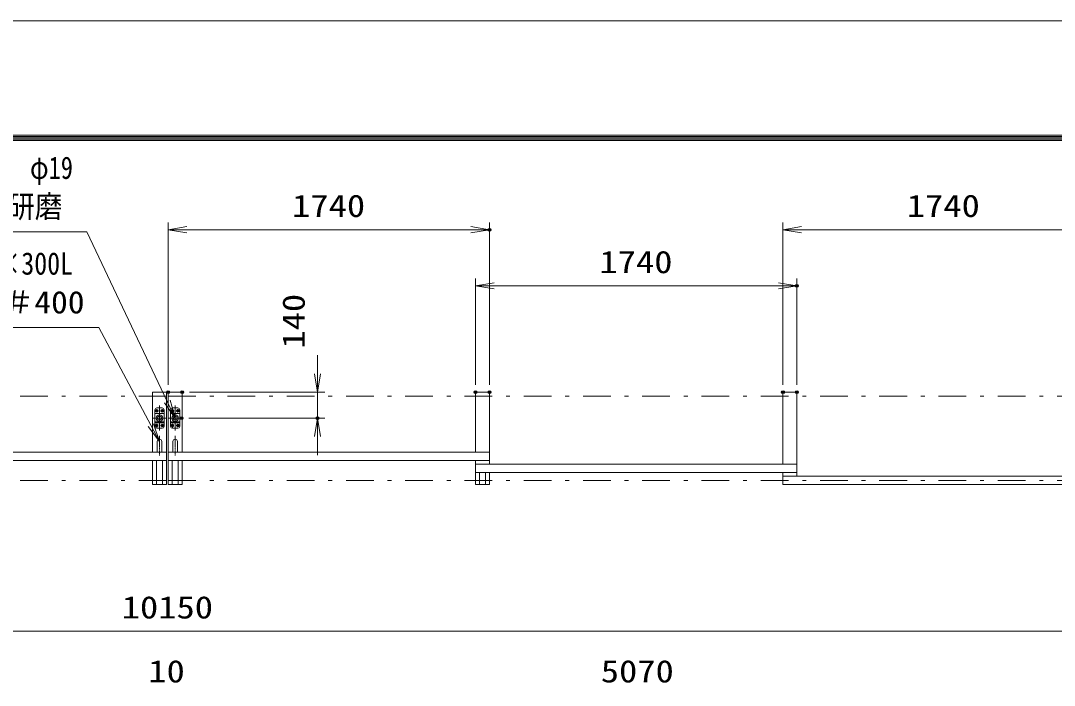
# Model space of a CAD drawing. Units: millimetres at full size. Extents: x -11880 to 11880, y -8400 to 8400.
# Drawn here: x 317 to 5916, y 4801 to 8400 of the extents above; entities that cross this region are included whole.
import ezdxf
from ezdxf.enums import TextEntityAlignment as Align

# ---------------------------------------------------------------- set-up
doc = ezdxf.new("R2010")
doc.units = ezdxf.units.MM
doc.header["$LTSCALE"] = 30
doc.header["$PDMODE"] = 32
doc.header["$PDSIZE"] = 15
for name, pattern in [('USER1', [10.7, 5, -2.5, 0.7, -2.5]), ('USER2', [2.7, 2, -0.7]), ('USER3', [9, 6, -0.75, 1.5, -0.75])]:
    doc.linetypes.add(name, pattern=pattern)
for name, color, linetype, lineweight in [('0-0_D-TTL', 7, 'Continuous', 18), ('0-1_外形線', 7, 'Continuous', 18), ('0-3_軸線', 6, 'USER1', 18), ('0-4_隠れ線', 4, 'USER2', 18), ('0-8_寸法線', 3, 'Continuous', 18), ('0-9_0', 7, 'Continuous', 18)]:
    doc.layers.add(name, color=color, linetype=linetype, lineweight=lineweight)
doc.layers.add('0-A_DEFPOINTS', color=7, linetype='Continuous')
doc.styles.add('ＭＳ ゴシック', font='')
doc.styles.get('ＭＳ ゴシック').set_extended_font_data('MS Gothic')

# ---------------------------------------------------------------- blocks, each defined once
blk = doc.blocks.new('PROFSP00FOS256')
at = {"layer": '0-1_外形線'}
blk.add_lwpolyline([(0, -225.2), (195, -112.6), (195, 112.6), (0, 225.2), (-195, 112.6), (-195, -112.6)], close=True, dxfattribs=at)
for start, end in [(0, 180), (180, 0)]:
    blk.add_arc((0, 0), 195, start, end, dxfattribs=at)
at = {"layer": '0-3_軸線'}
for p, q in [((-243.2, 0), (243.2, 0)), ((0, 243.2), (0, -243.2))]:
    blk.add_line(p, q, dxfattribs=at)
blk = doc.blocks.new('tedrtdyfdufu')
at = {"layer": '0-1_外形線'}
for p, q in [((-750, 1350), (-750, -1350)), ((750, 750), (-750, 750)), ((450, 1650), (-450, 1650)), ((750, -1350), (750, 1350)), ((750, -750), (-750, -750)), ((-450, -1650), (450, -1650))]:
    blk.add_line(p, q, dxfattribs=at)
blk.add_circle((0, 0), 525, dxfattribs=at)
for centre, start, end in [((-450, 1350), 90, 180), ((450, 1350), 0, 90), ((-450, -1350), 180, 270), ((450, -1350), 270, 0)]:
    blk.add_arc(centre, 300, start, end, dxfattribs=at)
at = {"layer": '0-3_軸線', "linetype": 'Continuous'}
for p, q in [((0, 2034.1), (0, -2034.1)), ((-1041.3, 0), (1041.3, 0)), ((-693.4, 1200), (-180.8, 1200)), ((171.6, 1200), (684.3, 1200)), ((-450, -929.1), (-450, -1505.8)), ((171.6, -1200), (684.3, -1200))]:
    blk.add_line(p, q, dxfattribs=at)
at = {"layer": '0-4_隠れ線'}
blk.add_line((750, -630), (-750, -630), dxfattribs=at)
blk.add_circle((0, 0), 315, dxfattribs=at)
at = {"layer": '0-9_0'}
for p in [(-450, 1200), (450, 1200), (-450, -1200), (450, -1200)]:
    blk.add_blockref('PROFSP00FOS256', p, dxfattribs=at)
blk = doc.blocks.new('A$C4093506B')
at = {"layer": '0-1_外形線'}
for p, q in [((-373.3, 0), (376.7, 0)), ((-373.3, -1755), (-373.3, 0)), ((376.7, -1755), (376.7, 0))]:
    blk.add_line(p, q, dxfattribs=at)
blk.add_arc((1.7, -1755), 375, 180, 0, dxfattribs=at)
at = {"layer": '0-3_軸線', "linetype": 'USER3'}
blk.add_line((1.7, 532.5), (1.7, -2662.5), dxfattribs=at)
blk = doc.blocks.new('_OPEN')
at = {"layer": '0-9_0'}
blk.add_line((0, 0), (-30, 0), dxfattribs=at)
blk.add_lwpolyline([(-30, 5), (0, 0), (-30, -5)], dxfattribs=at)
blk = doc.blocks.new('S156')
at = {"layer": '0-8_寸法線'}
for points in [[(12700152.5, -15250954.4), (12749090.9, -15250954.4), (12757531.8, -15266823), (12758940.7, -15269471.7)], [(12757090.4, -15267057.9), (12758940.7, -15269471.7), (12757973.2, -15266588.2)]]:
    blk.add_lwpolyline(points, dxfattribs=at)
at = {"layer": '0-8_寸法線', "color": 254, "style": 'ＭＳ ゴシック'}
for s, width, p in [('取手（内側）φ25×300L', 0.85, (12699576.5, -15243463.8)), ('SUS304 ＃400', 1.1, (12714091.7, -15249763.8))]:
    blk.add_text(s, height=3637, dxfattribs=dict(at, width=width)).set_placement(p, align=Align.BOTTOM_LEFT)
blk = doc.blocks.new('S157')
at = {"layer": '0-8_寸法線'}
for points in [[(12710128.4, -15235401.3), (12747114.8, -15235401.3), (12760203.8, -15262966.6), (12761490.7, -15265676.7)], [(12759752.2, -15263181.1), (12761490.7, -15265676.7), (12760655.5, -15262752.2)]]:
    blk.add_lwpolyline(points, dxfattribs=at)
at = {"layer": '0-8_寸法線', "color": 254, "style": 'ＭＳ ゴシック'}
for s, width, p in [('落し棒（内側）φ19', 0.8, (12710128.4, -15227910.7)), ('SUS304 電解研磨', 0.9, (12709696.4, -15234210.7))]:
    blk.add_text(s, height=3637, dxfattribs=dict(at, width=width)).set_placement(p, align=Align.BOTTOM_LEFT)

msp = doc.modelspace()

# ---------------------------------------------------------------- linework, layer by layer
at = {"layer": '0-0_D-TTL'}
for points in [[(-11879.92, -8400.08), (11880.08, -8400.08), (11880.08, 8399.92), (-11879.92, 8399.92)], [(-11116.2, 7779.35), (11116.37, 7779.35), (11116.37, -7777.79), (-11116.2, -7777.79)], [(-11109.13, 7772.28), (11109.3, 7772.28), (11109.3, -7770.72), (-11109.13, -7770.72)], [(-11102.06, 7765.21), (11102.22, 7765.21), (11102.22, -7763.65), (-11102.06, -7763.65)], [(-11094.99, 7758.13), (11095.15, 7758.13), (11095.15, -7756.58), (-11094.99, -7756.58)], [(-11087.92, 7751.06), (11088.08, 7751.06), (11088.08, -7749.51), (-11087.92, -7749.51)]]:
    msp.add_lwpolyline(points, close=True, dxfattribs=at)
at = {"layer": '0-1_外形線'}
for p, q in [((1031.17, 6387.98), (1031.17, 6062.98)), ((1031.17, 6387.98), (1031.17, 6062.98)), ((1106.17, 6387.98), (1031.17, 6387.98)), ((1106.17, 6387.98), (1031.17, 6387.98)), ((1106.17, 6387.98), (1106.17, 5887.98)), ((1116.17, 6387.98), (1116.17, 5887.98)), ((1116.17, 6387.98), (1191.17, 6387.98)), ((1116.17, 6387.98), (1116.17, 5887.98)), ((1116.17, 6387.98), (1191.17, 6387.98)), ((1191.17, 6387.98), (1191.17, 6062.98)), ((1191.17, 6387.98), (1191.17, 6062.98)), ((2781.17, 6387.98), (2856.17, 6387.98)), ((2781.17, 6387.98), (2781.17, 6062.98)), ((2781.17, 6387.98), (2781.17, 6062.98)), ((2781.17, 6387.98), (2856.17, 6387.98)), ((2856.17, 5997.98), (2856.17, 6387.98)), ((2856.17, 5997.98), (2856.17, 6387.98)), ((4446.17, 5997.98), (4446.17, 6387.98)), ((4446.17, 6387.98), (4521.17, 6387.98)), ((4521.17, 5932.98), (4521.17, 6387.98)), ((4521.17, 5932.98), (4521.17, 6387.98)), ((-633.83, 6062.98), (1106.17, 6062.98)), ((-633.83, 6062.98), (1106.17, 6062.98)), ((2856.17, 6062.98), (1116.17, 6062.98)), ((2856.17, 6062.98), (1116.17, 6062.98)), ((1106.17, 6017.98), (-633.83, 6017.98)), ((1106.17, 6017.98), (-633.83, 6017.98)), ((1031.17, 5910.48), (1031.17, 6017.98)), ((1031.17, 5910.48), (1031.17, 6017.98)), ((1052.67, 5887.98), (1052.67, 6017.98)), ((1052.67, 5887.98), (1052.67, 6017.98)), ((1084.67, 5887.98), (1084.67, 6017.98)), ((1084.67, 5887.98), (1084.67, 6017.98)), ((1116.17, 6017.98), (2856.17, 6017.98)), ((1116.17, 6017.98), (2856.17, 6017.98)), ((1137.67, 5887.98), (1137.67, 6017.98)), ((1137.67, 5887.98), (1137.67, 6017.98)), ((1169.67, 5887.98), (1169.67, 6017.98)), ((1169.67, 5887.98), (1169.67, 6017.98)), ((1191.17, 5910.48), (1191.17, 6017.98)), ((1191.17, 5910.48), (1191.17, 6017.98)), ((2781.17, 5887.98), (2781.17, 6017.98)), ((2781.17, 5887.98), (2781.17, 6017.98)), ((2781.17, 5997.98), (4521.17, 5997.98)), ((2781.17, 5997.98), (4521.17, 5997.98)), ((2781.17, 5952.98), (4521.17, 5952.98)), ((2781.17, 5952.98), (4521.17, 5952.98)), ((2802.67, 5952.98), (2802.67, 5887.98)), ((2802.67, 5952.98), (2802.67, 5887.98)), ((2834.67, 5952.98), (2834.67, 5887.98)), ((2834.67, 5952.98), (2834.67, 5887.98)), ((2856.17, 5887.98), (2856.17, 5952.98)), ((2856.17, 5887.98), (2856.17, 5952.98)), ((4446.17, 5887.98), (4446.17, 5952.98)), ((4446.17, 5887.98), (4446.17, 5952.98)), ((1031.17, 5910.48), (1031.17, 5887.98)), ((1031.17, 5910.48), (1031.17, 5887.98)), ((1106.17, 5887.98), (1031.17, 5887.98)), ((1116.17, 5887.98), (1191.17, 5887.98)), ((1116.17, 5887.98), (1191.17, 5887.98)), ((1191.17, 5910.48), (1191.17, 5887.98)), ((1191.17, 5910.48), (1191.17, 5887.98)), ((2781.17, 5887.98), (2856.17, 5887.98)), ((2781.17, 5887.98), (2856.17, 5887.98)), ((6186.17, 5932.98), (4446.17, 5932.98)), ((6186.17, 5932.98), (4446.17, 5932.98)), ((4446.17, 5887.98), (6186.17, 5887.98)), ((4446.17, 5887.98), (6186.17, 5887.98))]:
    msp.add_line(p, q, dxfattribs=at)
for points in [[(1106.17, 6387.98), (1106.17, 5887.98), (1031.17, 5887.98)], [(4446.17, 5997.98), (4446.17, 6387.98), (4521.17, 6387.98)]]:
    msp.add_lwpolyline(points, dxfattribs=at)
at = {"layer": '0-3_軸線'}
for p, q in [((1106.17, 6366.48), (-6090.84, 6366.48)), ((1106.17, 6366.48), (-6090.84, 6366.48)), ((1116.17, 6366.48), (8313.18, 6366.48)), ((1116.17, 6366.48), (8313.18, 6366.48)), ((1106.17, 5909.48), (-6085.54, 5909.48)), ((1106.17, 5909.48), (-6085.54, 5909.48)), ((1116.17, 5909.48), (8307.88, 5909.48)), ((1116.17, 5909.48), (8307.88, 5909.48))]:
    msp.add_line(p, q, dxfattribs=at)
at = {"layer": '0-8_寸法線'}
for p, q in [((1116.17, 6427.98), (1116.17, 7307.98)), ((2856.17, 6427.98), (2856.17, 7307.98)), ((4446.17, 6427.98), (4446.17, 7307.98)), ((1116.17, 7267.98), (2856.17, 7267.98)), ((4446.17, 7267.98), (6186.17, 7267.98)), ((2781.17, 6427.98), (2781.17, 7003.82)), ((4521.17, 6427.98), (4521.17, 7003.82)), ((2781.17, 6963.82), (4521.17, 6963.82)), ((1924.79, 6487.98), (1924.79, 6587.98)), ((1231.17, 6387.98), (1964.79, 6387.98)), ((1924.79, 6387.98), (1924.79, 6247.98)), ((1228.38, 6247.98), (1964.79, 6247.98)), ((1924.79, 6147.98), (1924.79, 6047.98)), ((6186.17, 5093.94), (-3963.83, 5093.94))]:
    msp.add_line(p, q, dxfattribs=at)
at = {"layer": '0-A_DEFPOINTS'}
for p in [(2856.17, 7267.98), (4521.17, 6963.82), (1116.17, 6387.98), (1191.17, 6387.98), (2781.17, 6387.98), (2856.17, 6387.98), (4446.17, 6387.98), (4521.17, 6387.98), (1188.38, 6247.98), (1924.79, 6247.98)]:
    msp.add_point(p, dxfattribs=at)

# ---------------------------------------------------------------- block references
at = {"layer": '0-1_外形線', "xscale": 0.03333333, "yscale": 0.03333333}
for p in [(1068.67, 6247.98), (1153.67, 6247.98)]:
    msp.add_blockref('tedrtdyfdufu', p, dxfattribs=at)
at = {"layer": '0-1_外形線', "xscale": 0.03333333, "yscale": 0.03333333, "rotation": 180}
for p in [(1068.72, 6062.98), (1153.72, 6062.98)]:
    msp.add_blockref('A$C4093506B', p, dxfattribs=at)
at = {"layer": '0-8_寸法線'}
for name, p, xscale, yscale in [('S157', (-424229.35, 515103.86), 0.03333333, 0.03333333), ('_OPEN', (2856.17, 7267.98), 3.333333, 3.333333), ('S156', (-424229.35, 515103.86), 0.03333333, 0.03333333), ('_OPEN', (4521.17, 6963.82), 3.333333, 3.333333)]:
    msp.add_blockref(name, p, dxfattribs=dict(at, xscale=xscale, yscale=yscale))
at = {"layer": '0-8_寸法線', "xscale": 3.333333, "yscale": 3.333333}
for p, rotation in [((1116.17, 7267.98), 180), ((4446.17, 7267.98), 180), ((2781.17, 6963.82), 180), ((1924.79, 6387.98), 270), ((1924.79, 6247.98), 90)]:
    msp.add_blockref('_OPEN', p, dxfattribs=dict(at, rotation=rotation))

# ---------------------------------------------------------------- texts
at = {"layer": '0-8_寸法線', "color": 254, "style": 'ＭＳ ゴシック', "width": 1.2}
for s, p in [('1740', (1786.97, 7300.66)), ('1740', (5116.97, 7300.66)), ('1740', (3451.97, 6996.5)), ('10150', (863.97, 5126.62)), ('10', (1007.97, 4780.32)), ('5070', (3459.17, 4780.32))]:
    msp.add_text(s, height=121.2, dxfattribs=at).set_placement(p, align=Align.BOTTOM_LEFT)
msp.add_text('140', height=121.2, rotation=90, dxfattribs=at).set_placement((1892.1, 6624.18), align=Align.BOTTOM_LEFT)

doc.saveas('drawing.dxf')
